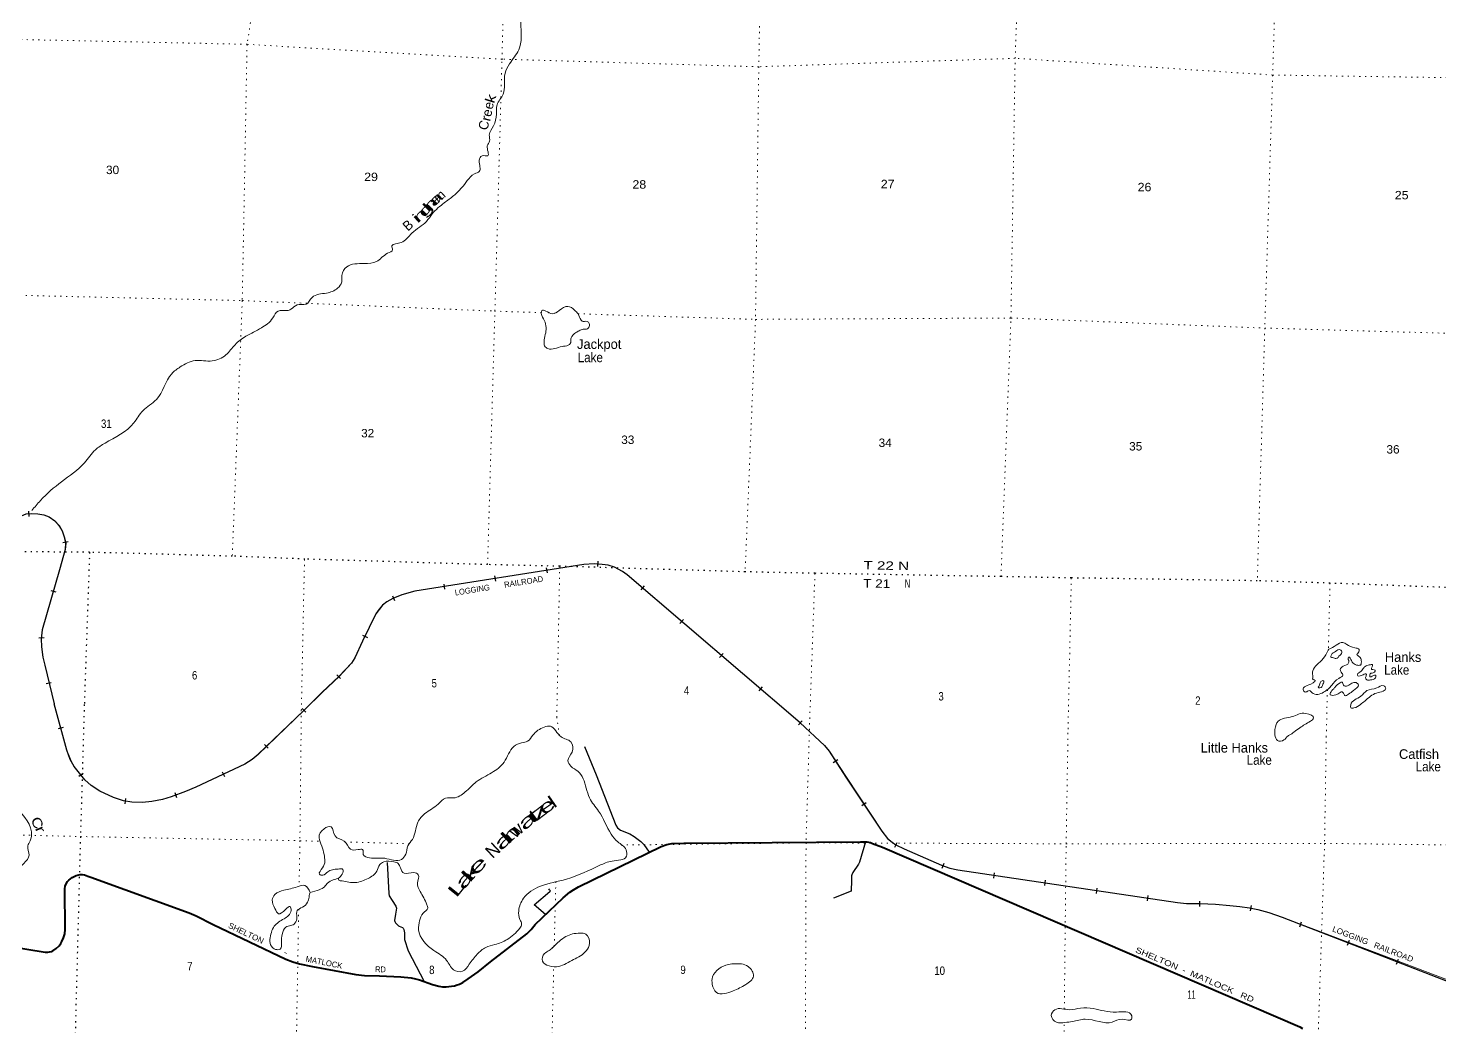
# Model space of a CAD drawing. Header units: feet. Extents: x -751810 to -497223, y -177792 to 12311.
# Drawn here: x -592076 to -562729, y -90688 to -69931 of the extents above; entities that cross this region are included whole.
import ezdxf
from ezdxf.enums import TextEntityAlignment as Align

# ---------------------------------------------------------------- set-up
doc = ezdxf.new("R2010")
doc.units = ezdxf.units.FT
doc.header["$LTSCALE"] = 80
doc.linetypes.add('DOTTED', pattern=[1.5, 0.3, -1.2])
for name, color, linetype, lineweight in [('26', 7, 'Continuous', 40), ('29', 7, 'Continuous', 25), ('34', 7, 'Continuous', 25), ('39', 7, 'Continuous', 13), ('6', 7, 'DOTTED', 25), ('7', 7, 'DOTTED', 13)]:
    doc.layers.add(name, color=color, linetype=linetype, lineweight=lineweight)
doc.layers.add('27', color=7, linetype='Continuous')
doc.layers.add('41', color=7, linetype='Continuous')

msp = doc.modelspace()

# ---------------------------------------------------------------- linework, layer by layer
at = {"layer": '26'}
msp.add_lwpolyline([(-592959.35, -88937.59), (-591721.1, -89135.58), (-591670.94, -89135.57), (-591632.41, -89132.87), (-591593.88, -89123.01), (-591561.62, -89110.46), (-591492.62, -89064.72), (-591434.98, -89006.01), (-591396.74, -88954.45), (-591375.23, -88914.99), (-591342.98, -88841.47), (-591316.99, -88756.28), (-591306.79, -88663.56), (-591316.84, -87820.61), (-591308.03, -87762.82), (-591290.11, -87719.78), (-591257.85, -87671.37), (-591228.35, -87642.13), (-591161.07, -87583.5), (-591121.64, -87561.98), (-591080.23, -87546.27), (-590997.98, -87524.32), (-590949.59, -87522.52), (-590908.67, -87531.83), (-590834.9, -87556.6), (-590773.96, -87576.32), (-588733.14, -88319.88), (-588583.93, -88385.08), (-588231.98, -88560.32), (-586718.55, -89286.01), (-586574.9, -89340.89), (-586435.12, -89380.34), (-586162.71, -89437.73), (-585263.97, -89604.56), (-585082.02, -89622.43), (-584771.61, -89627.01), (-584329.58, -89649.79), (-584111.56, -89673.55), (-584021.05, -89692.31), (-583943.1, -89714.79), (-583670.85, -89812.83), (-583538.07, -89847.5), (-583464.59, -89856.46), (-583386.51, -89856.56), (-583274.62, -89847.5), (-583215.47, -89836.74), (-583155.84, -89819.9), (-583106.15, -89802.66), (-583043.43, -89770.39), (-582928.23, -89694.43), (-582724.08, -89548.02), (-582467.44, -89336.84), (-581711.48, -88759.28), (-581622.23, -88669.32), (-581535.8, -88561.53), (-580955.68, -88006.34), (-580815, -87892.09), (-580740.48, -87840.83), (-580634.17, -87781.19), (-578917.37, -86939.3), (-578801.35, -86897.57), (-578693.99, -86880.21), (-578444.23, -86874.42), (-574773.99, -86841.4), (-574638.14, -86845.56), (-574566.45, -86859.91), (-574523.56, -86875.95), (-574314.88, -86955.47), (-565636.21, -90687.45), (-565582.29, -90724.38)], dxfattribs=at)
at = {"layer": '29'}
for points in [[(-580510.08, -84864.1), (-580266.24, -85449.37), (-579857.73, -86500.84), (-579823.19, -86554.28), (-579760.07, -86602.23), (-579567.62, -86679.87), (-579474.87, -86730.7), (-579337.09, -86837.18), (-579274.47, -86897.31), (-579165.9, -87061.18)], [(-574666.79, -86844.68), (-574796.58, -87264.45), (-574816.64, -87309.44), (-574934.9, -87481.55), (-574951.5, -87528.67), (-574956.4, -87550.4), (-574962.3, -87639.32), (-574964.1, -87871.24), (-575336.4, -88012.79)], [(-584612.73, -87274.16), (-584581.39, -87917.23), (-584571.89, -87963.04), (-584506.32, -88065.61), (-584433.03, -88184.01), (-584423.9, -88201.22), (-584422.09, -88223.12), (-584443.3, -88349.64), (-584459.37, -88477.68), (-584455.11, -88500.61), (-584441.1, -88526.09), (-584392.94, -88578.88), (-584379.28, -88589.56), (-584364.77, -88598.16), (-584297.04, -88625.05), (-584282.15, -88636.24), (-584271.78, -88649.8), (-584264.79, -88667), (-584252.53, -88733.83), (-584255.65, -88848.8), (-584251.97, -88871.01), (-584175.77, -89108.99), (-583846.35, -89749.63)], [(-581318.02, -88353.11), (-581554.52, -88152.84), (-581233.67, -87879.57), (-581220.77, -87860.2), (-581235.82, -87838.69), (-581253.02, -87823.63)]]:
    msp.add_lwpolyline(points, dxfattribs=at)
at = {"layer": '34'}
for p, q in [((-592054.39, -80077.79), (-592065.19, -79967.71)), ((-591356.4, -80623.14), (-591248.88, -80597.17)), ((-581306.95, -81144.9), (-581289.52, -81254.13)), ((-580232.01, -81011.59), (-580241.43, -81121.8)), ((-583438, -81484.88), (-583420.57, -81594.11)), ((-582379.59, -81313.38), (-582362.17, -81422.61)), ((-579269.89, -81523.24), (-579341.86, -81607.24)), ((-591606.44, -81618.39), (-591500.21, -81649.22)), ((-584505.22, -81726.89), (-584463.69, -81829.4)), ((-578453.94, -82218.84), (-578525.9, -82302.84)), ((-591857.99, -82599.92), (-591747.41, -82597.09)), ((-585124.42, -82548.77), (-585024.9, -82597.03)), ((-577631.06, -82927.23), (-577703.02, -83011.23)), ((-591706.1, -83555.46), (-591598.6, -83529.43)), ((-585659.42, -83369.93), (-585583.71, -83450.56)), ((-576815.1, -83622.83), (-576887.07, -83706.83)), ((-586377.55, -84070.41), (-586300.98, -84150.24)), ((-591347.48, -84469.36), (-591454.23, -84498.31)), ((-576062.18, -84412.41), (-575986.66, -84331.6)), ((-587163, -84820.08), (-587086.44, -84899.91)), ((-588040.44, -85385.8), (-587993.42, -85485.92)), ((-575337.67, -85195.54), (-575244.91, -85135.29)), ((-590934.1, -85420.29), (-591020.9, -85488.84)), ((-590050.61, -85942.59), (-590070.4, -86051.42)), ((-589029.02, -85820.79), (-588991.33, -85924.78)), ((-574745.73, -86090.17), (-574653.55, -86029.03)), ((-574060.42, -86956.03), (-574011.86, -86856.65)), ((-573075.58, -87390.23), (-573034.91, -87287.37)), ((-572000.27, -87595.87), (-571983.94, -87486.47)), ((-570939.43, -87751.63), (-570923.1, -87642.23)), ((-569865.93, -87914.56), (-569849.6, -87805.16)), ((-568805.09, -88070.32), (-568788.76, -87960.92)), ((-567720.12, -88186.06), (-567717.6, -88075.48)), ((-566662.23, -88275.34), (-566639.96, -88166.99)), ((-565639.57, -88608.57), (-565600.39, -88505.13)), ((-564643.91, -88993.87), (-564604.74, -88890.43)), ((-563629.43, -89384.84), (-563590.25, -89281.4))]:
    msp.add_line(p, q, dxfattribs=at)
for points in [[(-592747.59, -80799.54), (-592454.49, -80268.04), (-592390.82, -80186.77), (-592327.1, -80129.62), (-592215.15, -80063.74), (-592116.29, -80026.38), (-592004.29, -80015.4), (-591877.01, -80021.98), (-591754.11, -80046.13), (-591637.74, -80090.06), (-591521.35, -80169.15), (-591435.71, -80270.2), (-591372.05, -80380.02), (-591329.81, -80500.69), (-591297.43, -80634.73), (-591308.3, -80767.72), (-591423.72, -81190.17), (-591785.46, -82436.56), (-591805.42, -82620.83), (-591801.04, -82791.73), (-591770.37, -83006.51), (-591731.54, -83172.95), (-591537.87, -83972.99)], [(-576026.92, -84373.41), (-579621.07, -81294.28), (-579719.41, -81222.1), (-579883.84, -81132.17), (-580019.54, -81092.76), (-580140.28, -81076.84), (-580313.03, -81062.08), (-580524.72, -81075.39), (-584035.45, -81635.49), (-584308.48, -81708.9), (-584492.12, -81783.31), (-584619.47, -81857.89), (-584709.19, -81925.74), (-584781.42, -82011.16), (-584850.21, -82102.5), (-585126.35, -82671.89), (-585283.25, -83021.87), (-585353.6, -83131.98), (-585608.3, -83403.88), (-585960.76, -83734.81), (-586337.74, -84109.22)], [(-586338.96, -84109.05), (-587294.65, -85025.61), (-587419.12, -85131.5), (-587495.01, -85183.43), (-587573.62, -85226.89), (-588590.16, -85704.28), (-588805.94, -85800.79), (-589106.87, -85909.85), (-589284.47, -85963.75), (-589505.99, -86008.18), (-589699.57, -86027.63), (-589921.11, -86021.64), (-590096.8, -85989.69), (-590302.03, -85922.81), (-590583.73, -85790.06), (-590769.37, -85672.24), (-590901.77, -85553.53), (-591118.67, -85278.89), (-591200.53, -85129.1), (-591276.01, -84941.38), (-591538.53, -83973.58)], [(-576025.71, -84371.77), (-575522.66, -84841.87), (-575423.52, -84958.34), (-575073.07, -85497.88), (-574328.46, -86620.48), (-574212.88, -86771.99), (-574117.29, -86851.69), (-574037.62, -86903.5), (-573866.16, -86987.27), (-573087.45, -87326.82), (-572916.89, -87394.26), (-572749.48, -87426.16), (-568184.4, -88107.8), (-567996.5, -88122.52), (-567709.7, -88129.07), (-567390.14, -88142.47), (-567094.9, -88166.43), (-566887.44, -88190.37), (-566687.93, -88214.31), (-566514.08, -88250.04), (-566284.89, -88314.12), (-566004.23, -88409.29), (-561768.47, -90052.12)]]:
    msp.add_lwpolyline(points, dxfattribs=at)
at = {"layer": '34', "lineweight": 13}
for points in [[(-592746.63, -80800.07), (-592453.57, -80268.65), (-592390.01, -80187.52), (-592326.45, -80130.51), (-592214.67, -80064.74), (-592116.04, -80027.46), (-592004.26, -80016.5), (-591877.15, -80023.07), (-591754.41, -80047.19), (-591638.25, -80091.04), (-591522.09, -80169.98), (-591436.61, -80270.84), (-591373.05, -80380.48), (-591330.87, -80501), (-591298.54, -80634.82), (-591309.39, -80767.53), (-591424.78, -81189.87), (-591786.54, -82436.35), (-591806.52, -82620.78), (-591802.14, -82791.82), (-591771.45, -83006.71), (-591732.61, -83173.2), (-591538.94, -83973.25)], [(-576026.2, -84372.57), (-579620.39, -81293.42), (-579718.82, -81221.17), (-579883.42, -81131.15), (-580019.31, -81091.68), (-580140.16, -81075.75), (-580313.02, -81060.98), (-580524.84, -81074.3), (-584035.68, -81634.41), (-584308.83, -81707.86), (-584492.61, -81782.32), (-584620.08, -81856.97), (-584709.95, -81924.94), (-584782.28, -82010.47), (-584851.15, -82101.92), (-585127.35, -82671.42), (-585284.22, -83021.35), (-585354.47, -83131.3), (-585609.08, -83403.1), (-585961.52, -83734.02), (-586338.52, -84108.44)], [(-586339.72, -84108.26), (-587295.39, -85024.79), (-587419.79, -85130.62), (-587495.59, -85182.49), (-587574.12, -85225.91), (-588590.62, -85703.28), (-588806.35, -85799.77), (-589107.22, -85908.81), (-589284.74, -85962.68), (-589506.15, -86007.09), (-589699.61, -86026.53), (-589921, -86020.54), (-590096.53, -85988.62), (-590301.62, -85921.79), (-590583.2, -85789.09), (-590768.7, -85671.36), (-590900.97, -85552.77), (-591117.75, -85278.28), (-591199.53, -85128.63), (-591274.97, -84941.03), (-591537.47, -83973.29)], [(-576026.46, -84372.57), (-575523.46, -84842.63), (-575424.4, -84959), (-575073.99, -85498.48), (-574329.36, -86621.12), (-574213.68, -86772.76), (-574117.94, -86852.58), (-574038.16, -86904.46), (-573866.62, -86988.27), (-573087.87, -87327.84), (-572917.2, -87395.32), (-572749.66, -87427.24), (-568184.52, -88108.89), (-567996.56, -88123.62), (-567709.74, -88130.17), (-567390.21, -88143.57), (-567095.01, -88167.52), (-566887.57, -88191.46), (-566688.11, -88215.4), (-566514.34, -88251.11), (-566285.21, -88315.17), (-566004.6, -88410.33), (-561764.56, -90016.11)]]:
    msp.add_lwpolyline(points, dxfattribs=at)
at = {"layer": '39'}
for points in [[(-584157.03, -63358.27), (-584087.99, -63815.39), (-584046.87, -64261.75), (-584026.1, -64796.27), (-583946.45, -65312.1), (-583926.65, -65645.08), (-584004.3, -66088.51), (-583977.04, -66605.05), (-584011.77, -67103.94), (-583864.96, -67272.81), (-583183.59, -67650.35), (-582819.7, -67677.48), (-582645.01, -67859.13), (-582488.32, -67955.7), (-582390.69, -68157.61), (-582003.74, -68388.83), (-581895.57, -68732.06), (-581867.64, -69222.42), (-581836.37, -69819.67), (-581878.77, -70382.86), (-582069.32, -70670.35), (-582160.9, -70867.58), (-582176.86, -71100.94), (-582202.11, -71303.84), (-582328.53, -71524.4), (-582343.47, -71717.48), (-582402, -71961.88), (-582491.37, -72151.11), (-582484.5, -72278.23), (-582531.27, -72375.82), (-582520.35, -72581.63), (-582641.18, -72580.66), (-582698.12, -72682.02), (-582697.82, -72909.74), (-582797.72, -72957.65), (-582948.33, -73099.02), (-583066.98, -73251.25), (-583228.1, -73410.49), (-583427.27, -73560.74), (-583674.72, -73788.38), (-583797.55, -73946.55), (-584097.74, -74189.01), (-584320.17, -74383.01), (-584437.68, -74410.33), (-584515.39, -74456.78), (-584501.17, -74531.69), (-584603.85, -74609.76), (-584833.77, -74781.41), (-585090.64, -74823.42), (-585454.95, -74893.01), (-585556.05, -75067.84), (-585557.48, -75204.84), (-585643.32, -75333.7), (-585875.54, -75436.78), (-586173.88, -75526.13), (-586300.33, -75668.1), (-586485.98, -75681.64), (-586615.14, -75771.15), (-586696.42, -75799.37), (-586877.99, -75811), (-586990.35, -75953.31), (-587229.24, -76161.02), (-587549.8, -76332.44), (-587775.84, -76510.23), (-587966.47, -76721.14), (-588249.63, -76847.14), (-588607.99, -76840.3), (-588915.45, -76971.75), (-589092.22, -77112.47), (-589411.86, -77646.64), (-589693.73, -77881.49), (-589881.45, -78136.8), (-590478.14, -78555.31), (-590679.07, -78695.43), (-590905.44, -78965.91), (-591382.61, -79357.15), (-591819.46, -79747.36), (-592001.04, -79955.64)], [(-580643.36, -75868.33), (-580578.16, -75998.91), (-580538.62, -76028.09), (-580479.99, -76019.47), (-580430.17, -76040.85), (-580409.7, -76107.85), (-580445.75, -76179.51), (-580540.56, -76185.23), (-580620.03, -76221.55), (-580697.54, -76259.94), (-580765.75, -76328.78), (-580793.34, -76384.52), (-580805.99, -76486.98), (-580849.18, -76522.19), (-580976.71, -76547.25), (-581271.87, -76590.33), (-581338.89, -76532.25), (-581350.85, -76447.32), (-581307.21, -76154.19), (-581347.68, -76002.06), (-581408.54, -75859.5), (-581397.01, -75801.34), (-581316.64, -75809.37), (-581179.12, -75867.18), (-581034.42, -75800.23), (-580856.95, -75711.91), (-580715.91, -75789.96), (-580643.36, -75868.33)], [(-565037.6, -82841.37), (-564882.43, -82758.55), (-564742.01, -82701.57), (-564664.42, -82739.75), (-564497, -82810.39), (-564407.23, -82844.85), (-564425.11, -82914.94), (-564452.14, -82948.53), (-564399.01, -82998.2), (-564360.63, -83073.71), (-564379.12, -83167.96), (-564457.68, -83168.04), (-564548.9, -83111.38), (-564589.09, -83027.76), (-564620.69, -83002.8), (-564633.13, -83016.6), (-564616.94, -83093.57), (-564623.79, -83125.65), (-564734.32, -83195.46), (-564796.48, -83264.45), (-564779.69, -83317.26), (-564741, -83380.69), (-564825.21, -83445.11), (-564973.85, -83588.54), (-565144.74, -83735.45), (-565264.67, -83778.83), (-565384.64, -83743.63), (-565435.91, -83700.04), (-565478.59, -83715.11), (-565541.29, -83725.65), (-565565.69, -83654.52), (-565526.42, -83615.19), (-565361.29, -83536.65), (-565321.77, -83487.24), (-565363.59, -83468.07), (-565367.7, -83391.4), (-565375.09, -83365.02), (-565369.14, -83288.59), (-565287.38, -83161.64), (-565151.22, -83034.03), (-565054.51, -82873.19), (-565037.6, -82841.37)], [(-564897.76, -82887.14), (-564798.15, -82851.31), (-564763.09, -82898.53), (-564803.01, -82964.04), (-564887.32, -83032.49), (-564957.37, -83014.63), (-564995.31, -83001.61), (-564982.06, -82955.58), (-564897.76, -82887.14)], [(-564194.26, -83167.88), (-564127.19, -83162.1), (-564132.28, -83204.29), (-564147.75, -83258.32), (-564123.69, -83262.94), (-564069.64, -83276.37), (-564088.88, -83320.23), (-564176.3, -83352.32), (-564177.87, -83414.75), (-564118.89, -83392.03), (-564058.4, -83389.49), (-564065.65, -83437.68), (-564171.45, -83479.4), (-564245.93, -83477.55), (-564270.93, -83430.59), (-564255.21, -83366.49), (-564260.85, -83350.23), (-564299.4, -83361.37), (-564386.82, -83393.47), (-564435.13, -83392.27), (-564440.61, -83369.97), (-564366.32, -83299.26), (-564303.89, -83220.2), (-564246.52, -83181.32), (-564194.26, -83167.88)], [(-565159.96, -83567.77), (-565146.75, -83495.6), (-565176.94, -83494.85), (-565244.35, -83612.08), (-565254.87, -83629.96), (-565221.01, -83644.9), (-565178.08, -83619.76), (-565159.96, -83567.77)], [(-564912.31, -83633.54), (-564799.31, -83536.43), (-564758.7, -83523.32), (-564730.18, -83590.53), (-564647.8, -83598.61), (-564555.79, -83544.46), (-564468.93, -83534.51), (-564421.79, -83582.03), (-564521.4, -83698.46), (-564624.08, -83776.52), (-564701.34, -83804.84), (-564732.28, -83753.7), (-564757.84, -83728.89), (-564839.32, -83765.16), (-564952.96, -83798.63), (-565005.1, -83789.28), (-564989.33, -83723.17), (-564914.68, -83638.36), (-564912.31, -83633.54)], [(-564287.29, -83919.86), (-564043.33, -83750.57), (-563905.33, -83709.65), (-563851.37, -83646.5), (-563894.54, -83601.1), (-564040.69, -83645.85), (-564243.46, -83699.28), (-564369.25, -83815.06), (-564581.31, -83997.23), (-564574.73, -84055.83), (-564514.44, -84061.35), (-564377.59, -83986.14), (-564287.29, -83919.86)], [(-566155.7, -84621.83), (-566130.4, -84402.28), (-566092.64, -84342.76), (-565798.02, -84241.22), (-565510.29, -84173.77), (-565351.64, -84272.4), (-565417.68, -84335.26), (-565636.62, -84470.91), (-565759.79, -84562.57), (-565856.67, -84628.4)], [(-592840.5, -84410.67), (-592661.9, -84912.36), (-592513.46, -85440.14), (-592349.18, -86063.05), (-592008.44, -86633.67), (-592037.19, -86824.56), (-592086, -86928.26), (-592058.35, -87118.46), (-592169.29, -87293.29), (-592398.11, -87429.04), (-592548.64, -87407.35), (-592638.92, -87560.48), (-592637.99, -87689.56), (-592741.9, -87739.53), (-592842.96, -87670.61), (-592907.27, -87665.06), (-592926.61, -87681.59)], [(-585623.22, -87601.17), (-585550.73, -87515.9), (-585534.27, -87417.48), (-585630.74, -87409.16), (-585847.56, -87464.54), (-585954.07, -87538.65), (-586020.01, -87516.93), (-585954.36, -87383.38), (-585925.54, -87105.79), (-585973.71, -86931.24), (-586030.03, -86760.53), (-585924.79, -86571.45), (-585778.85, -86532.55), (-585696.8, -86722.01), (-585504.08, -86831.41), (-585377.07, -86993.7), (-585214.22, -87005.61), (-585123.6, -87005.73), (-585109.87, -87104.86), (-584978.67, -87176.51), (-584827.75, -87182.09), (-584662.7, -87185.98), (-584314.82, -87208.3), (-584227.72, -87103.48), (-584181.24, -86929.14), (-584087.32, -86792.22), (-583974.04, -86435.97), (-583830.8, -86257.87), (-583552.16, -86060.78), (-583398.1, -85935.36), (-583232.86, -85931.19), (-582990.23, -85807.86), (-582761.63, -85597.49), (-582440.87, -85407.45), (-582183.85, -85187.67), (-581978.65, -84861.81), (-581817.75, -84786.96), (-581694.1, -84753.58), (-581584.37, -84629.13), (-581346.62, -84457.29), (-581219.33, -84440.13), (-580999.03, -84659.07), (-580792.16, -84766.78), (-580769.02, -84977.04), (-580853.84, -85154.5), (-580792.24, -85272.91), (-580649.74, -85377.09), (-580472.84, -85726.07), (-580407.28, -85931.28), (-580216.51, -86205.98), (-579958.07, -86681.9), (-579821, -86844.43), (-579645.68, -87007.86), (-579638.91, -87145.14), (-579936.39, -87244.37), (-580190.51, -87332.03), (-580886.88, -87619.82), (-581428.13, -87766.36), (-581780.58, -88018.17), (-581877.45, -88278.02), (-581853.63, -88460.06), (-581817.61, -88553.66), (-581855.88, -88637.45), (-582119.33, -88873.21), (-582373.64, -88980.14), (-582564.4, -89040.16), (-582738.97, -89181.23), (-582905.08, -89389.04), (-583047.55, -89534.9), (-583232.05, -89502.32), (-583376.4, -89307.35), (-583641.42, -89105.51), (-583959.25, -88670.53), (-583940.65, -88483.44), (-583866.43, -88327.91), (-583771.27, -88223.28), (-583785.68, -88152.37), (-583928.04, -87874.77), (-583982.25, -87700.08), (-583966.01, -87527.05), (-584059.65, -87484.51), (-584259.3, -87495.94), (-584339.21, -87385.17), (-584383.38, -87295.4), (-584473.13, -87259.01), (-584684.67, -87262.08), (-584766.54, -87316.61), (-584830.22, -87452.23), (-585011.12, -87605.25), (-585274.97, -87689.76), (-585546.02, -87655.14)], [(-566155.7, -84621.83), (-566103.68, -84738.08), (-565968.43, -84725.14), (-565888, -84646.38), (-565856.67, -84628.4)], [(-586212.37, -87895.52), (-586323.66, -87749.73), (-586483.45, -87778.22), (-586759.08, -87850.36), (-586948.5, -87938.65), (-587001.53, -88050.32), (-586945.46, -88231.11), (-586873.5, -88337.66), (-586728.41, -88250.34), (-586632.21, -88186.07), (-586612.1, -88271.23), (-586757.21, -88443.24), (-586960.31, -88597.75), (-587019.76, -88725.4), (-587020.65, -89013.73), (-586935.61, -89078.73), (-586838.89, -89076.49), (-586813.16, -88927.88), (-586795.2, -88766.99), (-586719.06, -88615.53), (-586619.66, -88585.62), (-586529.83, -88535.31), (-586492.66, -88413.18), (-586483.19, -88270.24), (-586374.86, -88204.23), (-586267.58, -88097.87), (-586236.88, -87993.74), (-586231.36, -87931.36), (-586212.37, -87895.52)], [(-586212.37, -87895.52), (-586025.79, -87841.44), (-585917.51, -87777.45), (-585851.21, -87700.37), (-585732.82, -87634.61), (-585623.26, -87600.89)], [(-585546.02, -87655.14), (-585618.19, -87641.34), (-585623.26, -87600.89)], [(-581175.59, -89044.33), (-581032.7, -88910.93), (-580899.44, -88813.25), (-580605.7, -88741.54), (-580483.4, -88764.59), (-580405.33, -88951.94), (-580473.61, -89111.65), (-580739.78, -89292.9), (-581043.22, -89432.94), (-581248.44, -89424.07), (-581380.97, -89324.16), (-581342.98, -89167.77), (-581246.82, -89105.51), (-581175.13, -89043.93)], [(-577372.48, -89378.35), (-577249.7, -89381.24), (-577108.05, -89437.01), (-576998.06, -89637.21), (-577159.32, -89810.86), (-577420.26, -89941.82), (-577767.48, -89975.98), (-577854.04, -89806.58), (-577848.3, -89651.45), (-577717.37, -89483.14), (-577515.83, -89393.12), (-577372.48, -89378.35)], [(-570522.12, -90598.51), (-570366.55, -90577.98), (-570099.6, -90531.85), (-569539.13, -90591.44), (-569334.29, -90531.74), (-569134.88, -90530.4), (-569133.13, -90457.85), (-569447.5, -90381.88), (-569933.2, -90311.95), (-570198.79, -90301.65), (-570425.15, -90334.63), (-570731.29, -90335.47), (-570806.66, -90454.68), (-570697.23, -90594.38), (-570522.12, -90598.51)]]:
    msp.add_spline(points, degree=3, dxfattribs=at)
at = {"layer": '6'}
msp.add_line((-590801, -80824.66), (-590910.17, -83989.63), dxfattribs=at)
for points in [[(-561527.7, -81596.21), (-565011.1, -81466.6), (-566522.92, -81417.88), (-570389.14, -81357.54), (-571851.41, -81330.7), (-575719.36, -81262.24), (-577171.43, -81231.73), (-581025.63, -81115.38), (-582525.88, -81081.17), (-586323.78, -80966.78), (-587833.16, -80906.05), (-590801, -80824.66), (-592757.07, -80810.77)], [(-590910.17, -83989.63), (-590991.88, -86734.15), (-591134.39, -92160.31), (-591261.08, -97510.27), (-591371.09, -102834.41), (-591563.17, -108142.6), (-591737.07, -113447.16), (-591771.13, -118791.16), (-591820.81, -124114.67), (-591872.77, -129450.2), (-591895.15, -129798.4)]]:
    msp.add_lwpolyline(points, dxfattribs=at)
at = {"layer": '7'}
for p, q in [((-581258.76, -75847.03), (-581135.94, -75850.91)), ((-586331.9, -80968.51), (-586398.19, -84106.75)), ((-581025.63, -81115.38), (-581086.99, -84243.47)), ((-575719.36, -81262.24), (-575830.88, -84377.53)), ((-570389.14, -81357.54), (-570457.84, -84515.47)), ((-565011.1, -81466.6), (-565044.84, -82846.57)), ((-565065.16, -83677.72), (-565088.87, -84647.73)), ((-581032.89, -84629.36), (-581086.99, -84243.47)), ((-585494.29, -86846.86), (-584151.72, -86883.27)), ((-581139.97, -89014.13), (-581107.16, -87683.72)), ((-586452.48, -88242.02), (-586517.25, -91951.28))]:
    msp.add_line(p, q, dxfattribs=at)
for points in [[(-571851.41, -81330.7), (-571644.38, -75954.49), (-571557.33, -70555.95), (-571371.43, -65551.88), (-571250.47, -60333.9), (-571125.34, -54997.16), (-571024.25, -49542.68)], [(-576319.32, -49847.6), (-576427.01, -54719.45), (-576562.01, -60279.57), (-576789.96, -65449.47), (-576886.98, -70730.76), (-576954.79, -75982.83), (-577171.43, -81231.73)], [(-582525.88, -81081.17), (-582372.85, -75809.89), (-582225.55, -70586.79), (-582098.59, -65312.6), (-581938.85, -60062.74), (-581769.05, -54674.13), (-581743.4, -51802.38)], [(-587106.22, -54054.3), (-587107.59, -54586.6), (-587277.97, -59893.55), (-586731.51, -65191.24), (-587525.66, -70264.79), (-587626.32, -75592.31), (-587833.16, -80906.05)], [(-565944.35, -59419.19), (-565956.16, -60419.89), (-566038.35, -65623.09), (-566203.79, -70904.01), (-566366.51, -76164.86), (-566522.92, -81417.88)], [(-561259.25, -70977.78), (-566203.79, -70904.01), (-571557.33, -70555.95), (-576886.98, -70730.76), (-582227.14, -70574.65), (-587523.65, -70264.86), (-592468.5, -70160.55)], [(-592608.88, -75474.89), (-587626.32, -75592.31), (-582384.99, -75811.49), (-581409.83, -75842.26)], [(-580645.09, -75866.39), (-576954.79, -75982.83), (-571644.38, -75954.49), (-566366.51, -76164.86), (-561369.95, -76304.95)], [(-586398.19, -84106.75), (-586427.67, -86821.54), (-586444.1, -87762.13)], [(-575830.88, -84377.53), (-575904.85, -86864.77), (-575920.78, -92207.16), (-576048.76, -97613.5), (-576240.54, -102996.23), (-576257.79, -104551.48)], [(-570535.72, -90319.49), (-570496.62, -86884.67), (-570457.84, -84515.47)], [(-565088.87, -84647.73), (-565123.92, -86875.57), (-565301.08, -92204.06), (-565487, -97536.73), (-565577.05, -102867.38), (-565642.41, -105384.24)], [(-592900.52, -86687.08), (-590991.88, -86734.15), (-586427.67, -86821.54), (-586008.9, -86832.9)], [(-579751.75, -86910.68), (-575904.85, -86864.77), (-570496.62, -86884.67), (-565123.92, -86875.57), (-561687.9, -86920.64)], [(-581511.13, -102794.52), (-581355.95, -97571.71), (-581220.49, -92279.43), (-581150.72, -89450.16)], [(-570824.55, -99373.11), (-570781.88, -97571.78), (-570556.1, -92109.23), (-570538.97, -90604.42)]]:
    msp.add_lwpolyline(points, dxfattribs=at)

# ---------------------------------------------------------------- texts
at = {"layer": '27'}
for s, rotation, width, p in [('SHELTON', 334.382, 1.05, (-587930.38, -88623.92)), ('-', 334.382, 1.4, (-586780.54, -89178.17)), ('SHELTON  -  MATLOCK   RD', 336.731, 1.25, (-569069.49, -89134.88)), ('RD', 359.155, 0.8, (-584863.2, -89552.03))]:
    msp.add_text(s, height=120, rotation=rotation, dxfattribs=dict(at, width=width)).set_placement(p)
msp.add_text('MATLOCK', height=120, rotation=348.603, dxfattribs=at).set_placement((-586316.82, -89331.14))
at = {"layer": '34'}
for s, rotation, width, p in [('LOGGING', 9.065, 0.9, (-583196.14, -81725.21)), ('LOGGING   RAILROAD', 338.801, 1.05, (-564974.29, -88701.49))]:
    msp.add_text(s, height=120, rotation=rotation, dxfattribs=dict(at, width=width)).set_placement(p)
msp.add_text('RAILROAD', height=120, rotation=9.065, dxfattribs=at).set_placement((-582172.31, -81561.38))
at = {"layer": '41'}
for s, height, rotation, width, p in [('k', 200, 72.034, 1.3, (-582366.56, -71423.33)), ('r', 200, 75.955, 1.15, (-582462.54, -71830.15)), ('g', 200, 47.999, 2.05, (-583746.3, -73764.76)), ('h', 200, 46.086, 2.1, (-583649.36, -73658.93)), ('a', 200, 43.086, 2.05, (-583536.96, -73553.67)), ('i', 200, 41.496, 1.75, (-583945.22, -73957.84)), ('n', 200, 42.358, 2.05, (-583865.12, -73886.68)), ('e', 266.2, 34.77, 1.65, (-581224.84, -86205.16)), ('l', 266.2, 34.77, 1.4, (-581101.61, -86121.3)), ('t', 266.2, 37.506, 1.7, (-581487.09, -86402.31)), ('z', 266.2, 37.506, 2.1, (-581361.55, -86310.36)), ('C', 200, 296.261, 1.25, (-591977.54, -86492.52)), ('r', 200, 293.143, 1.45, (-591912.59, -86623.07)), ('h', 266.2, 42.977, 2.05, (-581957.34, -86778.79)), ('a', 266.2, 40.241, 1.95, (-581617.65, -86501.57)), ('a', 266.2, 42.977, 2.05, (-582105.1, -86908.01)), ('k', 266.2, 48.448, 2.15, (-582774.9, -87566.62)), ('e', 266.2, 45.712, 2, (-582641.08, -87425.89)), ('L', 266.2, 51.183, 1.85, (-583064.2, -87881.11)), ('a', 266.2, 48.448, 2, (-582906.49, -87714.52))]:
    msp.add_text(s, height=height, rotation=rotation, dxfattribs=dict(at, width=width)).set_placement(p, align=Align.CENTER)
for s, height, rotation, p in [('e', 200, 76.694, (-582407.4, -71558.89)), ('C', 200, 75.11, (-582509.31, -71972.08)), ('e', 200, 77.847, (-582438.12, -71710.71)), ('m', 200, 41.14, (-583464.55, -73493.91)), ('B', 200, 41.496, (-584116.54, -74101.33)), ('w', 266.2, 40.241, (-581850.91, -86696.27)), ('N', 266.2, 42.977, (-582326.64, -87118.2))]:
    msp.add_text(s, height=height, rotation=rotation, dxfattribs=at).set_placement(p, align=Align.CENTER)
for s, p in [('Jackpot', (-580205.14, -76597.11)), ('Hanks', (-563491.83, -83103.29))]:
    msp.add_text(s, height=200, dxfattribs=at).set_placement(p, align=Align.CENTER)
at = {"layer": '41', "width": 0.9}
msp.add_text('Lake', height=200, dxfattribs=at).set_placement((-580389.27, -76873.4), align=Align.CENTER)
for p in [(-563884.57, -83369.13), (-566742.82, -85241.81), (-563228.62, -85378.68)]:
    msp.add_text('Lake', height=200, dxfattribs=at).set_placement(p)
at = {"layer": '41'}
for s, p in [('Little Hanks', (-567697.95, -84987.59)), ('Catfish', (-563576.8, -85119.47))]:
    msp.add_text(s, height=200, dxfattribs=at).set_placement(p)
at = {"layer": '6'}
for s, width, p in [('T 22 N', 1.35, (-574711.54, -81180.06)), ('T 21', 1.2, (-574717.66, -81555.8)), ('N', 0.7, (-573856.37, -81559.62))]:
    msp.add_text(s, height=175, rotation=358.986, dxfattribs=dict(at, width=width)).set_placement(p)
at = {"layer": '7'}
for s, width, p in [('30', 1.05, (-590458.73, -72962.75)), ('29', 1.1, (-585091.52, -73107.75)), ('28', 1.1, (-579514, -73265.3)), ('27', 1.1, (-574349.75, -73256.04)), ('26', 1.1, (-569010.57, -73319.55)), ('25', 1.1, (-563664.02, -73487.84)), ('31', 0.85, (-590562.52, -78240.21)), ('32', 1.05, (-585155.08, -78436.03)), ('33', 1.05, (-579746.94, -78572.98)), ('34', 1.05, (-574395.7, -78635.89)), ('35', 1.05, (-569187.69, -78708.61)), ('36', 1.05, (-563837.64, -78772.5)), ('6', 0.85, (-588671.5, -83468.38)), ('5', 0.85, (-583690.06, -83633.68)), ('4', 0.85, (-578444.44, -83785.07)), ('3', 0.85, (-573152.09, -83905.48)), ('2', 0.85, (-567814.18, -83994.59)), ('7', 0.85, (-588769.5, -89514.35)), ('8', 0.85, (-583739.77, -89593.25)), ('9', 0.85, (-578516.9, -89591.74)), ('10', 0.85, (-573237.29, -89610.37)), ('11', 0.65, (-567976.75, -90106.78))]:
    msp.add_text(s, height=175, dxfattribs=dict(at, width=width)).set_placement(p)

doc.saveas('drawing.dxf')
